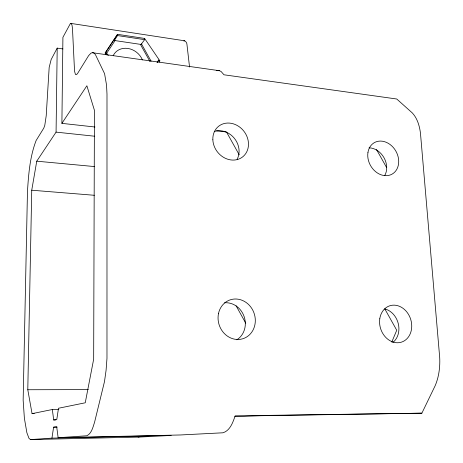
<?xml version="1.0" encoding="UTF-8"?>
<svg xmlns="http://www.w3.org/2000/svg" width="463" height="463" viewBox="0 0 463 463"><rect width="100%" height="100%" fill="white"/><g stroke="black" fill="none" stroke-linecap="round" stroke-linejoin="round"><path stroke-width="0.69" d="M94.967 127.007L61.892 123.366L62.916 37.329L70.307 23.677L70.926 23.416L184.725 40.813L186.317 42.26L186.878 43.806L189.541 67.031M34.221 413.633L32.057 413.656L27.792 389.742L31.739 190.218L36.751 161.188L56.069 132.123L57.204 48.123L62.916 48.933M57.204 48.123L51.156 59.542L49.171 67.424L46.213 115.75L44.789 125.363L43.765 128.153L36.149 140.468C29.898 156.61 28.55 174.354 27.462 191.526L23.15 400.2L24.383 418.297L26.895 432.801L29.013 438.397L30.506 439.584L51.943 438.131L53.604 427.17L56.694 426.805L58.141 437.714L180.414 434.971L222.877 432.795C230.146 430.665 232.918 422.302 235.169 415.843L421.88 413.175L435.197 385.644C438.93 376.83 440.174 367.066 439.7 357.546L420.468 133.228C419.547 125.971 417.394 118.395 412.296 112.926L396.745 99.007L223.994 74.792L221.094 71.51L219.421 70.7L92.322 52.701L91.026 53.129L88.653 55.577L77.338 73.872L75.99 74.751L75.394 74.184L74.549 71.25L72.477 28.475L71.956 24.84L70.926 23.416M391.756 342.093L396.745 330.252L384.985 309.209M159.133 62.077L159.868 60.861L144.606 38.435L117.538 34.343L105.13 53.071L106.322 54.86M157.293 62.517L158.768 60.092L159.868 60.861M105.332 52.834L117.538 34.343L117.544 35.57L114.315 40.484L141.117 44.46L144.624 39.65L144.606 38.435M106.444 53.61L115.05 40.588M61.892 123.366L86.882 85.771L94.429 110.287L93.671 359.161L85.25 402.787L58.494 408.25L56.787 419.49L53.696 419.964L52.331 409.512L32.057 413.656M157.009 62.279L158.768 60.092M105.13 53.071L106.276 52.603L108.255 55.589M183.811 41.004L184.725 40.813M216.308 70.654L219.421 70.7M58.141 437.714L86.865 435.77C91.749 433.351 92.947 427.036 94.562 422.291L104.493 381.576L106.068 370.4L106.976 358.35L106.994 94.105L106.548 85.14L104.58 73.686L95.581 54.941L94.683 53.627L93.567 52.869L92.322 52.701M421.88 413.175L260.571 415.728L234.816 416.7M30.506 439.584L139.01 437.089L171.177 435.44L51.943 438.131M53.604 427.17L57.209 427.106M53.696 419.964L55.855 419.935M52.331 409.512L58.83 409.442M27.792 389.742L88.364 389.609M31.739 190.218L94.33 195.282M36.751 161.188L94.354 166.558M56.069 132.123L94.741 136.232M216.545 130.832L226.482 131.972L239.261 154.862M117.544 35.57L144.624 39.65M137.91 436.829L139.01 437.089M376.488 149.491L386.669 167.647M141.446 43.869L151.117 61.22M140.393 44.35L150.035 61.654M236.107 305.823L245.76 323.18M114.309 39.262L114.315 40.484M214.253 131.504A19.006 16.518 52.5 0 1 234.266 138.2A19.006 16.518 52.5 0 1 237.097 159.324M369.063 147.824A17.681 14.382 60.8 0 1 384.012 157.738A17.681 14.382 60.8 0 1 384.666 175.68M224.572 302.779A19.955 18.057 71.5 0 1 244.209 316.796A19.955 18.057 71.5 0 1 236.882 339.773M384.649 308.862A18.659 15.493 72.3 0 1 398.296 323.701A18.659 15.493 72.3 0 1 392.792 342.527M113.169 55.763A16.807 14.446 40.5 0 1 127.759 48.43A16.807 14.446 40.5 0 1 142.413 59.906M212.847 139.78A19.463 16.801 52.6 0 0 240.251 158.433A19.463 16.801 52.6 0 0 238.873 126.492A19.463 16.801 52.6 0 0 212.847 139.78M218.478 313.659A20.453 18.416 71.2 0 0 242.34 338.893A20.453 18.416 71.2 0 0 249.239 305.181A20.453 18.416 71.2 0 0 218.478 313.659M379.776 318.787A19.099 15.742 72.1 0 0 401.294 342.198A19.099 15.742 72.1 0 0 405.872 310.876A19.099 15.742 72.1 0 0 379.776 318.787M367.958 152.42A18.074 14.584 60.8 0 0 388.59 175.436A18.074 14.584 60.8 0 0 393.122 147.298A18.074 14.584 60.8 0 0 367.958 152.42"/></g></svg>
